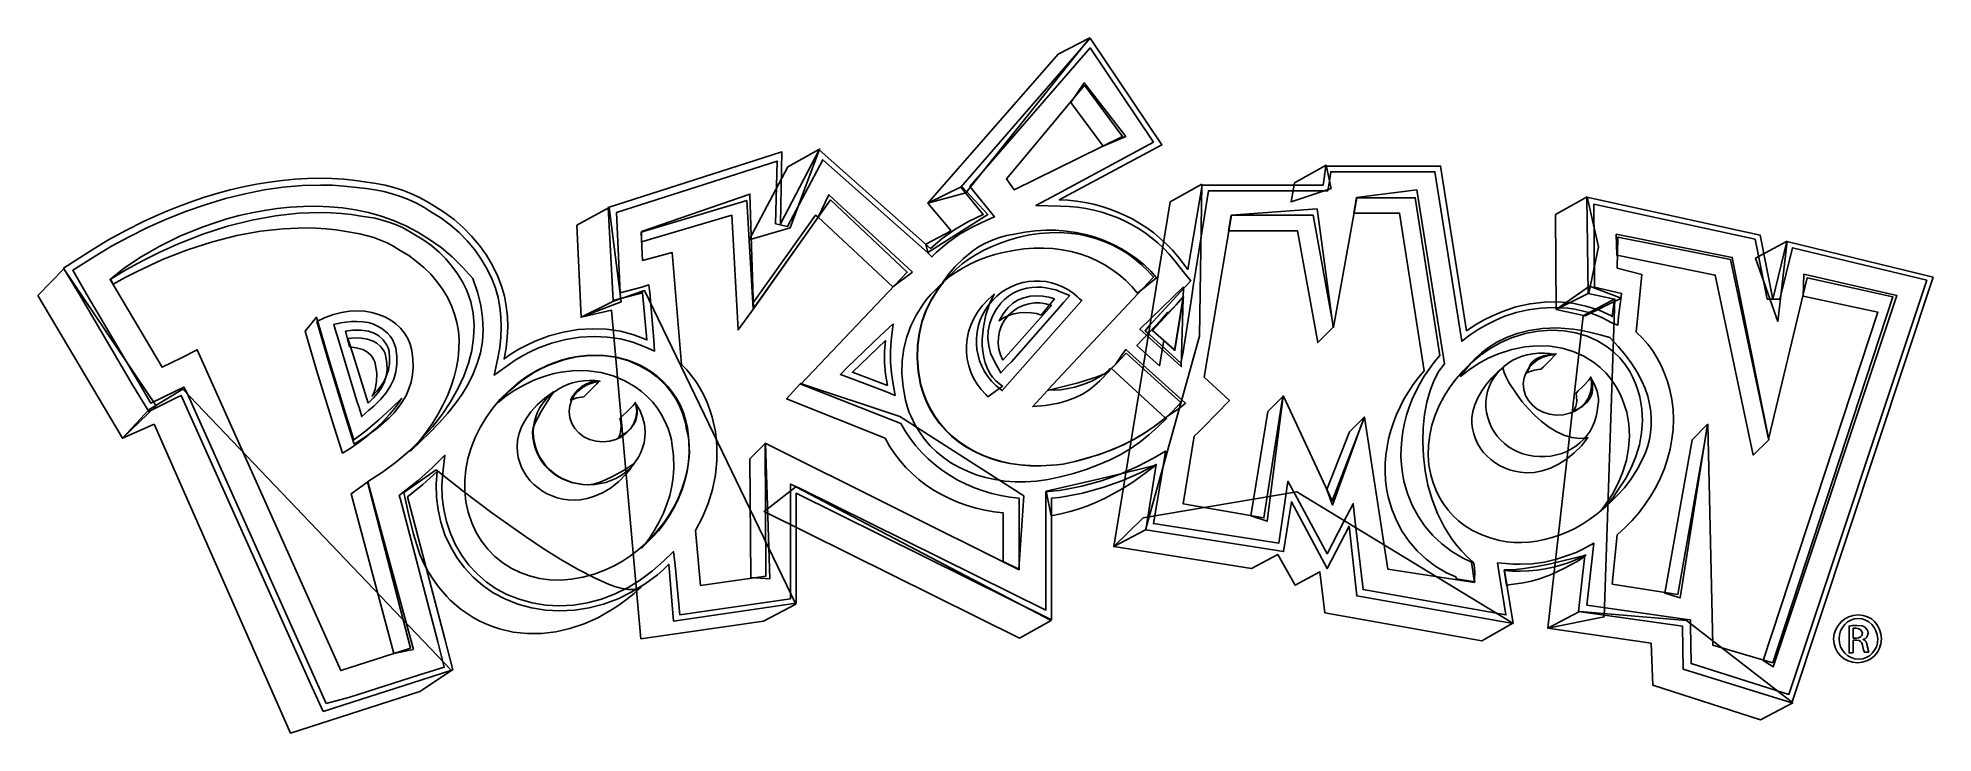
# Model space of a CAD drawing. Extents: x 0 to 661, y 0 to 243.
import ezdxf

# ---------------------------------------------------------------- set-up
doc = ezdxf.new("R2010")
doc.units = 0

msp = doc.modelspace()

# ---------------------------------------------------------------- linework, layer by layer
at = {"layer": 'Layer 1', "color": 7}
for points in [[(610.3618, 171.61858), (605.4504, 151.48184), (601.03014, 173.82871), (540.61992, 187.08949), (541.11106, 153.4464), (550.19715, 151.48184), (549.46044, 145.34259), (549.337655, 145.373286), (549.21487, 145.58816), (544.85936, 147.555118), (540.293772, 149.029977), (535.561274, 150.004103), (530.705031, 150.468864), (525.768211, 150.415625), (520.79398, 149.835754), (515.825504, 148.720616), (510.90595, 147.06158), (507.640636, 145.680249), (504.490434, 144.11474), (501.478364, 142.365054), (498.62745, 140.43119), (489.54136, 197.89457), (449.51345, 197.89457), (448.53117, 191.26418), (406.29313, 191.26418), (401.38173, 161.79578), (397.94375, 166.21604), (395.958746, 168.497934), (393.874099, 170.646372), (391.693766, 172.660274), (389.421704, 174.538561), (387.061869, 176.280153), (384.61822, 177.883972), (382.094713, 179.348939), (379.495304, 180.673974), (376.823951, 181.857998), (374.08461, 182.899932), (371.281239, 183.798696), (368.417795, 184.553212), (365.498233, 185.162401), (362.526513, 185.625183), (359.506589, 185.940479), (356.44242, 186.10721), (392.29564, 205.26167), (367.2475, 242.58831), (322.06262, 190.52747), (329.92086, 180.95024), (324.76389, 178.555932), (319.975275, 175.79327), (315.555015, 172.662252), (311.50311, 169.16288), (272.70305, 203.54268), (259.1967, 177.75783), (259.68784, 202.80597), (199.03205, 183.40594), (200.75104, 150.9907), (211.06498, 153.69197), (212.5384, 137.23878), (208.010223, 139.000457), (203.294992, 140.235501), (198.435871, 140.946791), (193.476029, 141.137204), (188.458631, 140.809617), (183.426844, 139.966909), (178.423835, 138.611958), (173.49277, 136.74764), (170.595811, 135.408516), (167.813964, 133.954281), (165.170249, 132.361913), (162.68769, 130.60839), (163.388428, 134.371079), (163.827288, 138.102112), (163.995638, 141.792856), (163.884844, 145.434679), (163.486272, 149.018946), (162.79129, 152.537024), (161.791264, 155.98028), (160.47756, 159.34008), (158.651613, 163.134904), (156.506233, 166.768572), (154.06732, 170.218064), (151.360774, 173.460355), (148.412495, 176.472425), (145.248383, 179.23125), (141.894338, 181.713809), (138.37626, 183.89708), (135.741658, 185.555157), (133.000579, 187.031935), (130.161656, 188.33029), (127.233521, 189.453101), (124.224809, 190.403246), (121.144153, 191.183602), (118.000185, 191.797048), (114.80154, 192.24646), (110.837167, 192.850912), (106.776389, 193.283418), (102.6264, 193.544696), (98.394394, 193.635465), (94.087567, 193.556446), (89.713111, 193.308358), (85.278222, 192.891921), (80.790095, 192.307852), (76.255923, 191.556874), (71.682901, 190.639703), (67.078224, 189.557061), (62.449086, 188.309666), (57.802681, 186.898238), (53.146203, 185.323496), (48.486848, 183.586161), (43.83181, 181.68695), (37.117005, 178.648021), (30.632422, 175.424915), (24.424106, 172.017631), (18.5381, 168.42617), (8.96087, 162.28692), (14.85455, 152.46412), (33.02673, 121.5223), (38.67484, 112.19064), (48.49764, 117.10204), (49.97106, 117.83875), (95.15594, 17.15505), (99.5762, 7.57782), (109.64457, 10.77023), (133.956, 18.62847), (144.76108, 22.06645), (142.05981, 32.87153), (129.0446, 82.47667), (134.385748, 86.712752), (139.35854, 91.31719), (139.032392, 86.862397), (139.143666, 82.384581), (139.66934, 77.95281), (140.58639, 73.63615), (142.080434, 69.242749), (143.974489, 65.102592), (146.254165, 61.238702), (148.905074, 57.6741), (151.912827, 54.431809), (155.263035, 51.53485), (158.941309, 49.006246), (162.93326, 46.86902), (167.472468, 45.015734), (172.218876, 43.691958), (177.126439, 42.897693), (182.149113, 42.632937), (187.240853, 42.897693), (192.355616, 43.691958), (197.447356, 45.015734), (202.47003, 46.86902), (207.339223, 49.267165), (211.955171, 52.056686), (216.248809, 55.260607), (218.253178, 57.025162), (220.15107, 58.90195), (221.87006, 39.01078), (264.59924, 45.3956), (264.59924, 83.70452), (353.74115, 39.50192), (353.74115, 81.98553), (356.465442, 82.254122), (359.14369, 82.660848), (364.54623, 83.70452), (371.648575, 85.692102), (378.267454, 88.001995), (384.471933, 90.680243), (390.33108, 93.77289), (386.64753, 70.93488), (434.77925, 63.32221), (437.48052, 80.75768), (450.00459, 57.42853), (457.61726, 72.16273), (460.31853, 47.8513), (514.83507, 38.27407), (511.88823, 56.69182), (514.672476, 56.496131), (517.494133, 56.461598), (520.344567, 56.58822), (523.215146, 56.875997), (526.097236, 57.32493), (528.982204, 57.935018), (531.861417, 58.706261), (534.72624, 59.63866), (537.396814, 60.774421), (539.88321, 62.09436), (537.67308, 42.44876), (574.01744, 37.29179), (574.26301, 22.31202), (612.08079, 10.52466), (661.44036, 159.09451), (610.3618, 171.61858)], [(100.55848, 10.27909), (97.1205, 18.13733), (51.93562, 118.82103), (50.95334, 120.78559), (48.98878, 119.80331), (47.51536, 119.0666), (39.41155, 115.13748), (34.99129, 122.75015), (16.81911, 153.4464), (12.15328, 161.55021), (20.01152, 166.46161), (25.721023, 169.911101), (31.79888, 173.245481), (38.245093, 176.441728), (45.05966, 179.47682), (51.882381, 182.168977), (58.70798, 184.53019), (65.516312, 186.551826), (72.287234, 188.225251), (79.0006, 189.541833), (85.636265, 190.492937), (92.174087, 191.06993), (98.59392, 191.26418), (102.780121, 191.175928), (106.851211, 190.926521), (114.55597, 190.03633), (117.662047, 189.587397), (120.710568, 188.977309), (123.690023, 188.206066), (126.5889, 187.273667), (129.395688, 186.180114), (132.098877, 184.925404), (134.686954, 183.50954), (137.14841, 181.93252), (140.644905, 179.771312), (143.939955, 177.351105), (147.016295, 174.689164), (149.856658, 171.802758), (152.443776, 168.709151), (154.760383, 165.425612), (156.789214, 161.969406), (158.513, 158.3578), (159.675141, 155.252203), (160.58116, 152.022861), (161.228179, 148.684165), (161.613321, 145.250501), (161.733708, 141.73626), (161.586462, 138.15583), (161.168705, 134.523601), (160.47756, 130.85396), (159.24971, 124.96028), (164.16111, 128.39826), (166.601462, 130.147946), (169.133903, 131.713455), (171.758432, 133.094786), (174.47505, 134.29194), (179.305872, 136.083834), (184.205761, 137.392261), (189.151695, 138.194201), (194.12065, 138.46663), (198.817176, 138.236408), (203.329525, 137.545743), (207.657696, 136.394633), (211.80169, 134.78308), (215.23967, 133.30966), (214.9941, 137.23878), (213.52068, 153.69197), (213.27511, 156.39324), (210.81941, 155.65653), (203.20674, 153.69197), (201.97889, 181.68695), (257.96885, 199.61356), (257.47771, 177.75783), (261.6524, 176.77555), (273.9309, 200.1047), (310.52083, 167.68946), (311.99425, 166.21604), (313.46767, 167.68946), (317.369931, 171.043025), (321.663569, 174.07428), (326.279517, 176.73718), (331.14871, 178.98568), (333.84998, 180.21353), (331.88542, 182.66923), (325.25503, 190.77304), (367.2475, 239.15033), (389.3488, 206.24395), (355.70571, 188.07177), (348.33861, 184.14265), (356.93356, 183.89708), (359.905581, 183.773755), (362.832996, 183.497549), (365.711488, 183.070979), (368.536743, 182.496564), (371.304441, 181.77682), (374.010268, 180.914268), (376.649905, 179.911424), (379.219038, 178.770806), (381.713348, 177.494933), (384.128519, 176.086323), (386.460235, 174.547494), (388.704179, 172.880963), (390.856034, 171.08925), (392.911484, 169.174871), (394.866211, 167.140345), (396.7159, 164.98819), (400.15388, 160.56793), (402.36401, 157.86666), (398.68046, 153.93754), (396.22476, 151.23627), (387.87538, 142.15018), (386.40196, 140.43119), (388.12095, 138.95777), (395.97919, 131.83624), (398.92603, 129.13497), (399.66274, 133.06409), (402.60958, 151.72741), (403.34629, 156.63881), (404.083, 161.55021), (408.50326, 189.29962), (450.25016, 189.29962), (450.49573, 191.26418), (451.23244, 195.93001), (487.5768, 195.93001), (496.41732, 140.43119), (496.90846, 136.74764), (499.8553, 138.95777), (502.664007, 140.853263), (505.564802, 142.518535), (508.557687, 143.999629), (511.64266, 145.34259), (515.88258, 146.773803), (520.145521, 147.767594), (524.454507, 148.346985), (528.83256, 148.535), (533.931975, 148.254897), (536.425565, 147.900451), (538.870234, 147.399239), (541.257347, 146.748382), (543.578271, 145.945004), (545.824373, 144.986226), (547.98702, 143.86917), (548.263286, 143.715689), (548.72373, 143.37803), (551.425, 142.39575), (551.67057, 145.34259), (552.40728, 151.48184), (552.65285, 153.4464), (550.68829, 153.93754), (543.32119, 155.65653), (543.07562, 184.63379), (599.31115, 172.35529), (603.48584, 151.48184), (607.9061, 151.48184), (612.32636, 169.40845), (659.23023, 158.11223), (611.09851, 13.4715), (576.96428, 24.27658), (576.71871, 37.53736), (576.71871, 39.50192), (574.75415, 39.74749), (540.61992, 44.65889), (542.58448, 62.09436), (543.07562, 66.26905), (539.39207, 64.30449), (536.813585, 63.015247), (534.2351, 62.09436), (529.999018, 60.663147), (525.762935, 59.669356), (521.526853, 59.089965), (517.29077, 58.90195), (514.83507, 58.932646), (512.37937, 59.14752), (509.43253, 59.39309), (509.92367, 56.44625), (512.37937, 41.22091), (462.52866, 50.06143), (459.82739, 72.65387), (459.09068, 80.02097), (455.6527, 73.63615), (450.00459, 62.5855), (439.44508, 81.98553), (436.25267, 87.87921), (435.27039, 81.24882), (433.06026, 66.26905), (389.3488, 73.14501), (392.78678, 93.77289), (393.52349, 98.43872), (389.3488, 95.98302), (383.777431, 92.99781), (377.745617, 90.33491), (371.253361, 88.040365), (364.30066, 86.16022), (359.112994, 85.116547), (356.461605, 84.709822), (353.74115, 84.44123), (351.77659, 84.19566), (351.77659, 42.9399), (265.82709, 85.42351), (262.63468, 86.89693), (262.63468, 46.86902), (224.08019, 41.22091), (222.3612, 58.65638), (221.87006, 63.32221), (218.43208, 60.1298), (214.472264, 56.634265), (210.32827, 53.530106), (206.000099, 50.840347), (201.48775, 48.58801), (196.660765, 46.796116), (191.787735, 45.487689), (186.914705, 44.685749), (182.08772, 44.41332), (177.207016, 44.681912), (172.51049, 45.456992), (167.998141, 46.692517), (163.66997, 48.34244), (159.932222, 50.376546), (156.467862, 52.781885), (153.297036, 55.538312), (150.439886, 58.625684), (147.916559, 62.023855), (145.747197, 65.71268), (143.951946, 69.672017), (142.55095, 73.88172), (141.6339, 77.979669), (141.108226, 82.169707), (140.996952, 86.451834), (141.3231, 90.82605), (142.05981, 96.9653), (137.63955, 92.54504), (132.666757, 88.155476), (127.32561, 83.95009), (126.09776, 82.96781), (126.5889, 81.49439), (139.60411, 31.88925), (141.81424, 23.04873), (133.21929, 20.34746), (108.90786, 12.48922), (100.55848, 10.27909)], [(356.0765, 236.97489), (310.64605, 184.91405), (323.90683, 188.5976), (367.12715, 242.623), (356.0765, 236.97489)], [(365.28294, 226.13512), (378.54372, 208.20851), (340.72594, 189.54519), (338.02467, 193.47431), (342.283775, 198.473962), (351.653805, 209.712626), (365.28294, 226.13512)], [(371.79298, 204.80522), (379.65122, 208.2432), (365.16259, 226.90652), (360.49676, 220.03056), (371.79298, 204.80522)], [(261.77762, 197.68369), (248.27127, 172.14441), (262.51433, 176.3191), (272.82827, 203.82294), (261.77762, 197.68369)], [(438.58802, 192.03558), (437.36017, 185.40519), (451.35766, 190.07102), (449.63867, 198.17483), (438.58802, 192.03558)], [(342.44493, 56.93739), (253.79416, 101.13999), (254.03973, 54.72726), (231.20172, 51.53485), (229.48273, 70.68931), (231.931715, 75.309096), (233.926012, 80.113059), (235.448354, 85.055155), (236.481475, 90.08934), (237.008108, 95.169569), (237.010985, 100.249799), (236.472842, 105.283984), (235.37641, 110.22608), (234.559602, 112.860682), (233.584516, 115.417583), (232.454031, 117.888152), (231.171024, 120.263754), (229.738372, 122.535756), (228.158954, 124.695525), (226.435648, 126.734427), (224.57133, 128.64383), (221.37892, 167.68946), (211.06498, 164.98819), (210.57384, 174.81099), (247.40934, 185.86164), (249.61947, 148.04386), (276.63217, 186.10721), (303.3993, 160.8135), (266.31823, 121.76787), (301.18917, 108.01595), (302.753719, 105.311323), (304.496691, 102.724684), (306.412329, 100.258912), (308.494877, 97.916884), (310.738582, 95.701478), (313.137685, 93.615572), (315.686433, 91.662043), (318.37907, 89.84377), (321.105281, 88.26723), (323.935091, 86.854723), (326.856991, 85.609126), (329.859468, 84.533319), (332.931011, 83.630178), (336.06011, 82.90258), (339.235253, 82.353405), (342.44493, 81.98553), (342.44493, 56.93739)], [(210.69906, 175.09125), (210.69906, 171.4077), (242.13202, 180.73936), (244.34215, 140.71145), (249.74469, 148.07855), (248.51684, 188.10646), (210.69906, 175.09125)], [(305.24351, 160.84819), (276.02068, 187.86089), (272.33713, 180.00265), (298.36755, 155.69122), (305.24351, 160.84819)], [(318.74986, 175.33682), (309.90934, 170.67099), (310.64605, 167.72415), (331.5195, 180.98493), (322.43341, 190.80773), (310.64605, 184.91405), (318.74986, 175.33682)], [(406.17278, 191.54444), (395.12213, 185.40519), (375.47653, 65.07589), (386.52718, 70.96957), (405.43607, 138.50132), (406.17278, 191.54444)], [(471.12361, 57.18296), (463.0198, 110.22608), (451.72358, 81.00325), (434.77925, 117.59318), (434.53368, 117.59318), (427.90329, 75.10957), (399.66274, 80.02097), (403.59186, 103.59569), (405.188065, 105.099806), (406.78427, 106.7881), (415.87036, 116.11976), (407.02984, 124.22357), (416.60707, 180.70467), (445.09319, 180.70467), (452.21472, 141.65904), (460.31853, 186.84392), (480.70084, 186.84392), (489.29579, 131.83624), (487.336746, 129.486418), (485.514396, 127.046666), (483.833057, 124.524897), (482.297045, 121.929025), (480.910678, 119.266965), (479.678271, 116.54663), (478.604142, 113.775933), (477.692608, 110.96279), (476.947984, 108.115113), (476.374587, 105.240817), (475.976735, 102.347815), (475.758744, 99.444022), (475.72493, 96.537351), (475.87961, 93.635716), (476.227101, 90.747031), (476.77172, 87.87921), (478.00005, 83.576459), (479.645656, 79.518319), (481.688396, 75.719178), (484.108124, 72.193426), (486.884695, 68.955452), (489.997967, 66.019643), (493.427793, 63.40039), (497.15403, 61.11208), (500.34644, 59.63866), (501.32872, 52.51713), (471.12361, 57.18296)], [(500.71723, 59.91892), (498.735471, 61.680852), (496.886494, 63.553668), (495.167826, 65.528825), (493.576994, 67.597779), (490.768947, 71.982906), (488.442567, 76.640702), (486.57807, 81.50282), (485.15567, 86.500913), (484.155584, 91.566634), (483.558026, 96.631635), (483.343212, 101.62757), (483.491358, 106.486091), (483.982678, 111.138851), (484.797387, 115.517503), (485.915702, 119.5537), (487.317837, 123.179095), (488.984008, 126.325341), (490.89443, 128.92409), (481.3172, 189.57988), (460.19818, 186.87861), (459.2159, 181.47607), (475.17795, 181.47607), (483.7729, 126.46839), (481.813856, 124.118568), (479.991506, 121.678816), (478.310167, 119.157047), (476.774155, 116.561175), (475.387788, 113.899115), (474.155381, 111.17878), (473.081252, 108.408083), (472.169717, 105.59494), (471.425094, 102.747263), (470.851697, 99.872967), (470.453845, 96.979965), (470.235854, 94.076172), (470.20204, 91.169501), (470.35672, 88.267866), (470.704211, 85.379181), (471.24883, 82.51136), (472.47716, 78.209089), (474.122766, 74.154306), (476.165506, 70.364278), (478.585234, 66.856273), (481.361805, 63.647555), (484.475077, 60.755393), (487.904903, 58.197052), (491.63114, 55.9898), (494.82355, 54.51638), (495.06912, 53.77967), (501.45394, 52.79739), (501.407896, 53.737463), (501.45394, 56.081889), (501.315807, 58.564448), (501.091341, 59.461834), (500.71723, 59.91892)], [(540.74514, 187.12418), (529.69449, 180.98493), (529.94006, 147.83298), (541.23628, 153.48109), (544.67426, 169.68871), (540.74514, 187.12418)], [(115.04711, 87.63364), (130.02688, 29.67912), (105.71545, 21.82088), (55.61917, 133.8008), (50.124541, 131.007441), (43.34067, 127.66155), (25.16849, 158.3578), (30.682304, 161.726713), (36.495406, 164.865405), (42.53873, 167.819919), (48.74321, 170.6363), (57.530491, 174.080036), (66.182517, 176.867639), (74.656121, 179.010621), (82.908136, 180.520492), (90.895396, 181.408765), (98.574735, 181.68695), (102.285444, 181.600857), (105.902985, 181.366558), (109.421962, 180.985493), (112.83698, 180.4591), (117.656291, 179.664835), (122.475603, 178.341059), (124.85648, 177.459021), (127.202825, 176.418706), (129.503125, 175.21148), (131.74587, 173.82871), (134.691751, 171.997966), (137.447698, 170.00319), (140.007958, 167.841502), (142.366773, 165.510026), (144.518388, 163.005884), (146.457048, 160.326197), (148.176997, 157.468088), (149.67248, 154.42868), (151.058847, 150.554358), (151.911388, 146.502333), (152.243051, 142.302102), (152.066788, 137.983164), (151.395547, 133.575015), (150.242279, 129.107152), (148.619934, 124.609072), (146.541463, 120.110272), (144.019814, 115.640251), (141.067937, 111.228504), (137.698784, 106.90453), (133.925304, 102.697825), (129.760446, 98.637886), (125.217161, 94.754211), (120.308399, 91.076296), (115.04711, 87.63364)], [(151.76226, 158.63806), (148.225506, 162.62885), (144.530655, 166.229926), (140.690836, 169.454464), (136.719179, 172.315638), (132.628814, 174.826622), (128.43287, 177.000593), (124.144478, 178.850724), (119.776768, 180.39019), (115.342868, 181.632167), (110.85591, 182.589828), (106.329022, 183.27635), (101.775335, 183.704906), (97.207979, 183.888671), (92.640083, 183.84082), (88.084778, 183.574529), (83.555193, 183.102971), (79.064457, 182.439322), (74.625701, 181.596757), (70.252055, 180.588449), (65.956649, 179.427575), (61.752611, 178.127308), (57.653073, 176.700825), (49.820014, 173.521904), (42.562509, 169.996212), (35.985598, 166.229147), (30.194318, 162.326107), (25.29371, 158.39249), (26.27599, 156.6735), (30.41231, 158.983393), (34.686763, 161.155152), (43.46589, 165.26845), (52.253171, 168.712186), (60.905197, 171.499789), (69.378801, 173.642771), (77.630816, 175.152642), (85.618076, 176.040915), (93.297415, 176.3191), (97.008124, 176.233007), (100.625665, 175.998708), (104.144642, 175.617643), (107.55966, 175.09125), (112.378971, 174.296985), (117.198283, 172.973209), (119.57916, 172.091171), (121.925505, 171.050856), (124.225805, 169.84363), (126.46855, 168.46086), (129.414431, 166.630116), (132.170378, 164.63534), (134.730638, 162.473652), (137.089452, 160.142176), (139.241068, 157.638034), (141.179728, 154.958347), (142.899677, 152.100238), (144.39516, 149.06083), (145.451962, 146.24265), (146.2307, 143.321591), (146.735329, 140.309881), (146.969808, 137.219752), (146.938093, 134.063434), (146.64414, 130.853157), (146.091907, 127.601154), (145.285351, 124.319652), (144.228429, 121.020885), (142.925097, 117.717081), (141.379313, 114.420472), (139.595034, 111.143287), (137.576216, 107.897758), (135.326816, 104.696115), (132.850792, 101.550589), (130.1521, 98.47341), (136.932614, 104.996843), (140.05182, 108.269531), (142.956273, 111.569198), (145.620432, 114.910592), (148.018756, 118.308463), (150.125706, 121.777559), (151.915741, 125.332629), (153.363321, 128.98842), (154.442906, 132.759682), (155.128955, 136.661164), (155.395929, 140.707613), (155.218286, 144.913779), (154.570487, 149.294409), (153.426992, 153.864254), (151.76226, 158.63806)], [(188.10662, 177.30138), (189.58004, 145.13171), (203.57753, 150.53425), (199.40284, 183.44063), (188.10662, 177.30138)], [(249.74469, 148.07855), (272.33713, 180.00265), (271.35485, 180.73936), (249.49912, 150.04311), (249.74469, 148.07855)], [(416.48672, 180.73936), (415.50444, 175.33682), (439.5703, 175.33682), (446.69183, 136.29119), (452.09437, 141.69373), (446.44626, 182.94949), (416.48672, 180.73936)], [(392.78678, 109.48937), (389.513313, 106.942541), (386.121857, 104.631688), (382.586512, 102.539547), (378.881379, 100.64885), (374.980557, 98.94233), (370.858146, 97.402722), (366.488247, 96.012757), (361.84496, 94.75517), (357.700966, 93.864979), (355.663503, 93.615572), (353.74115, 93.52732), (349.961494, 93.289964), (346.272848, 93.309089), (342.685644, 93.576422), (339.210313, 94.08369), (335.857287, 94.822618), (332.636998, 95.784933), (329.559879, 96.962362), (326.636361, 98.346631), (323.876876, 99.929467), (321.291856, 101.702595), (318.891733, 103.657742), (316.686939, 105.786635), (314.687906, 108.081), (312.905065, 110.532563), (311.348849, 113.133051), (310.02969, 115.87419), (308.955321, 118.606156), (308.06513, 121.5223), (307.210431, 126.24041), (306.844954, 130.811753), (306.951432, 135.227696), (307.512597, 139.479606), (308.511185, 143.55885), (309.929927, 147.456794), (311.751558, 151.164805), (313.95881, 154.67425), (315.336304, 156.615788), (316.874954, 158.419193), (320.34363, 161.79578), (322.632899, 163.741634), (325.07469, 165.529211), (327.660369, 167.161389), (330.381304, 168.641044), (333.228861, 169.971055), (336.194406, 171.154299), (339.269307, 172.193655), (342.44493, 173.092), (346.052699, 173.843998), (349.597156, 174.353904), (353.072547, 174.627112), (356.473116, 174.66902), (359.793108, 174.485022), (363.026766, 174.080515), (366.168335, 173.460895), (369.21206, 172.631556), (372.152185, 171.597896), (374.982955, 170.36531), (377.698614, 168.939193), (380.293406, 167.324942), (382.761577, 165.527952), (385.097369, 163.55362), (387.295029, 161.407341), (389.3488, 159.09451), (352.5133, 119.80331), (354.592971, 119.645992), (356.994952, 119.834006), (359.489023, 120.252243), (361.84496, 120.78559), (364.982213, 121.725183), (367.788521, 122.869098), (370.301297, 124.191435), (372.557951, 125.666294), (374.595894, 127.267775), (376.452538, 128.969978), (379.77157, 132.57295), (394.50577, 119.31217), (398.92603, 115.38305), (395.948494, 112.252033), (392.78678, 109.48937)], [(340.85116, 174.10897), (337.993351, 173.613873), (335.312885, 172.887835), (332.808683, 171.964669), (330.479665, 170.87819), (328.324752, 169.662211), (326.342865, 168.350545), (322.893854, 165.575412), (320.123997, 162.823302), (318.024661, 160.364724), (315.80302, 157.41021), (318.070226, 159.192991), (320.449665, 160.852027), (322.938459, 162.378686), (325.533731, 163.764334), (328.232603, 165.000337), (331.032197, 166.078064), (333.929635, 166.988879), (336.92204, 167.72415), (340.529809, 168.476088), (344.074266, 168.985574), (347.549657, 169.257644), (350.950226, 169.297333), (354.270218, 169.109678), (357.503876, 168.699715), (360.645445, 168.07248), (363.68917, 167.23301), (366.629295, 166.18634), (369.460065, 164.937506), (372.175724, 163.491545), (374.770516, 161.853492), (377.238687, 160.028384), (379.574479, 158.021257), (381.772139, 155.837147), (383.82591, 153.48109), (390.4563, 158.88363), (388.372192, 161.21025), (386.088799, 163.395499), (383.619789, 165.430385), (380.978833, 167.305914), (378.179599, 169.013093), (375.235756, 170.542929), (372.160975, 171.88643), (368.968925, 173.034601), (365.673275, 173.978451), (362.287694, 174.708986), (358.825853, 175.217213), (355.30142, 175.494138), (351.728064, 175.53077), (348.119456, 175.318114), (344.489265, 174.847179), (340.85116, 174.10897)], [(605.4504, 24.52215), (584.57695, 30.6614), (582.85796, 107.77038), (572.29845, 48.34244), (549.46044, 52.02599), (551.17943, 69.21589), (553.903422, 71.648268), (556.45295, 74.240003), (558.820458, 76.977785), (560.998393, 79.848304), (562.9792, 82.83825), (564.755326, 85.934315), (566.319216, 89.123188), (567.663316, 92.391559), (568.780072, 95.726119), (569.66193, 99.113558), (570.301335, 102.540566), (570.690734, 105.993835), (570.822572, 109.460053), (570.689295, 112.925911), (570.283349, 116.3781), (569.59718, 119.80331), (568.768381, 122.713219), (567.755405, 125.539672), (566.558251, 128.268281), (565.17692, 130.884656), (563.611411, 133.37441), (561.861725, 135.723153), (559.927861, 137.916496), (557.80982, 139.94005), (559.77438, 160.07679), (551.17943, 162.28692), (551.425, 173.092), (590.7162, 165.23376), (603.97698, 102.61341), (617.48333, 158.84894), (647.44287, 152.21855), (605.4504, 24.52215)], [(550.81351, 174.10897), (551.05908, 166.74187), (585.43888, 159.86591), (598.69966, 96.99999), (604.1022, 102.40253), (591.33256, 166.00516), (550.81351, 174.10897)], [(599.43637, 165.75959), (610.48702, 171.65327), (607.29461, 143.65829), (599.43637, 165.75959)], [(0, 152.74438), (29.4684, 102.89367), (41.25576, 114.18989), (9.08609, 162.07604), (0, 152.74438)], [(602.13764, 25.29355), (605.57562, 23.08342), (648.79594, 152.74438), (616.3807, 160.11148), (616.13513, 152.49881), (642.16555, 146.8507), (602.13764, 25.29355)], [(200.13955, 147.58741), (210.45349, 32.90622), (253.18267, 39.04547), (264.47889, 44.93915), (211.68134, 154.46337), (200.87626, 150.77982), (189.58004, 145.13171), (200.13955, 147.58741)], [(392.912, 109.52406), (389.638533, 106.977231), (386.247077, 104.666378), (382.711732, 102.574237), (379.006599, 100.68354), (375.105777, 98.97702), (370.983366, 97.437412), (366.613467, 96.047447), (361.97018, 94.78986), (357.826186, 93.899669), (355.788723, 93.650262), (353.86637, 93.56201), (350.086714, 93.324654), (346.398068, 93.343779), (342.810864, 93.611112), (339.335533, 94.11838), (335.982507, 94.857308), (332.762218, 95.819623), (329.685099, 96.997052), (326.761581, 98.381321), (324.002096, 99.964157), (321.417076, 101.737285), (319.016953, 103.692432), (316.812159, 105.821325), (314.813126, 108.11569), (313.030285, 110.567253), (311.474069, 113.167741), (310.15491, 115.90888), (309.080541, 118.640846), (308.19035, 121.55699), (307.335651, 126.2751), (306.970174, 130.846443), (307.076652, 135.262386), (307.637817, 139.514296), (308.636405, 143.59354), (310.055147, 147.491484), (311.876778, 151.199495), (314.08403, 154.70894), (315.06631, 156.028879), (316.04859, 157.16464), (315.06631, 156.42793), (311.597634, 153.051342), (310.058984, 151.247938), (308.68149, 149.3064), (306.474238, 145.867461), (304.652607, 142.192544), (303.233865, 138.298917), (302.235278, 134.203845), (301.674112, 129.924596), (301.567634, 125.478436), (301.933111, 120.882632), (302.78781, 116.15445), (303.585913, 113.238306), (304.100075, 111.83779), (304.75237, 110.50634), (306.074227, 107.721974), (307.637818, 105.083656), (309.43163, 102.599298), (311.444153, 100.276815), (313.663875, 98.12412), (316.079286, 96.149128), (318.678875, 94.359753), (321.45113, 92.763907), (324.38454, 91.369506), (327.467595, 90.184463), (330.688783, 89.216692), (334.036593, 88.474107), (337.499513, 87.964621), (341.066034, 87.696148), (344.724643, 87.676604), (348.46383, 87.9139), (352.546431, 88.466432), (356.81321, 89.38732), (361.46657, 90.644907), (365.86093, 92.034872), (370.013557, 93.57448), (373.941717, 95.281), (377.662679, 97.171697), (381.193707, 99.263838), (384.552068, 101.574691), (387.75503, 104.12152), (390.824655, 106.853486), (393.89428, 109.76963), (393.64871, 110.0152), (393.096178, 109.76963), (392.912, 109.52406)], [(330.78279, 118.11901), (331.151145, 117.658566), (331.5195, 117.3823), (336.67647, 121.06585), (334.46634, 122.78484), (333.192745, 124.16821), (332.128149, 125.724965), (331.262839, 127.432804), (330.587101, 129.269423), (330.091225, 131.212519), (329.765497, 133.239791), (329.600205, 135.328935), (329.585636, 137.457647), (329.969819, 141.744571), (330.840345, 145.922138), (332.119516, 149.811929), (333.72963, 153.23552), (331.492341, 151.241283), (329.564053, 149.13805), (327.937212, 146.943448), (326.604263, 144.675103), (325.557653, 142.350642), (324.789827, 139.98769), (324.293231, 137.603874), (324.060311, 135.216821), (324.083513, 132.844157), (324.355283, 130.503508), (324.868066, 128.212501), (325.614309, 125.988761), (326.586457, 123.849916), (327.776956, 121.813591), (329.178251, 119.897414), (330.78279, 118.11901)], [(362.82724, 152.21855), (361.163467, 153.594186), (359.405088, 154.774492), (357.56685, 155.75983), (355.663503, 156.550558), (353.709794, 157.147037), (351.720473, 157.549625), (349.710289, 157.758684), (347.693989, 157.774571), (345.686322, 157.597648), (343.702037, 157.228274), (341.755883, 156.666808), (339.862608, 155.913611), (338.03696, 154.969042), (336.293689, 153.833461), (334.647543, 152.507227), (333.11327, 150.9907), (331.737634, 149.326927), (330.557328, 147.568548), (329.57199, 145.73031), (328.781262, 143.826963), (328.184783, 141.873254), (327.782195, 139.883933), (327.573136, 137.873749), (327.557249, 135.857449), (327.734172, 133.849782), (328.103546, 131.865497), (328.665012, 129.919343), (329.418209, 128.026068), (330.362778, 126.20042), (331.498359, 124.457149), (332.824593, 122.811003), (334.34112, 121.27673), (335.446185, 120.325146), (336.55125, 119.55774), (364.30066, 150.9907), (363.56395, 151.512536), (362.82724, 152.21855)], [(348.58418, 155.65653), (346.837372, 155.564921), (345.10783, 155.292012), (343.412821, 154.840681), (341.769612, 154.213806), (340.19547, 153.414265), (338.707662, 152.444935), (337.323453, 151.308694), (336.06011, 150.00842), (334.403472, 147.864479), (333.120944, 145.519093), (332.218282, 143.024064), (331.701243, 140.43119), (331.57558, 137.792272), (331.84705, 135.159109), (332.521408, 132.583502), (333.60441, 130.11725), (334.58669, 128.39826), (336.06011, 125.69699), (338.27024, 128.15269), (339.74366, 129.62611), (356.68799, 148.78057), (357.91584, 150.25399), (360.12597, 152.70969), (357.17913, 153.93754), (355.21457, 154.67425), (351.807286, 155.349567), (350.207244, 155.572115), (348.58418, 155.65653)], [(354.84865, 151.51653), (352.83277, 152.135251), (350.693145, 152.506484), (348.49021, 152.612962), (346.284396, 152.437417), (344.136138, 151.962585), (342.105869, 151.171197), (340.254022, 150.045988), (338.64103, 148.56969), (336.860648, 146.328864), (335.44862, 143.90386), (336.968084, 144.904846), (338.717771, 145.695754), (340.628612, 146.273706), (342.631543, 146.635826), (344.657495, 146.779235), (346.637403, 146.701056), (348.5022, 146.39841), (350.18282, 145.86842), (354.84865, 151.51653)], [(399.78796, 152.25324), (396.84112, 133.58992), (392.912, 137.0279), (391.43858, 128.18738), (383.58034, 135.30891), (391.92972, 144.14943), (394.38542, 146.8507), (394.38542, 146.60513), (397.33226, 149.55197), (399.78796, 152.25324)], [(399.78796, 155.69122), (384.56262, 140.95702), (399.05125, 127.94181), (399.78796, 155.69122)], [(397.20704, 149.51728), (399.66274, 152.21855), (396.7159, 133.55523), (388.85766, 140.67676), (397.20704, 149.51728)], [(388.98288, 140.46588), (396.84112, 133.58992), (399.78796, 152.25324), (397.33226, 149.55197), (388.98288, 140.46588)], [(529.94006, 147.83298), (540.00843, 145.62285), (552.5325, 151.7621), (541.48185, 155.93679), (529.94006, 147.83298)], [(130.51802, 133.55523), (129.951458, 135.702529), (129.093522, 137.714572), (127.963636, 139.576971), (126.581226, 141.275337), (124.965716, 142.795281), (123.136531, 144.122414), (121.113097, 145.242348), (118.914838, 146.140693), (116.561179, 146.80306), (114.071545, 147.215061), (111.465361, 147.362307), (108.762053, 147.230409), (105.981045, 146.804979), (103.141761, 146.071626), (100.263628, 145.015963), (97.36607, 143.6236), (101.29519, 130.11725), (107.43444, 109.98051), (110.38128, 100.89442), (114.681153, 103.667634), (118.811238, 106.688337), (122.601745, 110.01984), (124.316598, 111.821925), (125.882886, 113.725452), (127.279386, 115.738335), (128.484873, 117.868487), (129.478125, 120.123822), (130.237917, 122.512254), (130.743026, 125.041697), (130.972229, 127.720065), (130.904301, 130.555271), (130.51802, 133.55523)], [(336.79682, 130.11725), (335.934447, 132.021377), (335.377118, 134.023348), (335.130589, 136.082874), (335.200615, 138.159668), (335.592951, 140.213438), (336.313354, 142.203898), (337.367578, 144.090759), (338.76138, 145.83373), (340.321613, 147.260626), (342.034368, 148.408378), (343.867989, 149.274108), (345.790821, 149.854939), (347.771209, 150.147992), (349.777497, 150.15039), (351.778029, 149.859255), (353.74115, 149.27171), (336.79682, 130.11725)], [(388.98288, 140.46588), (397.33226, 149.55197), (394.38542, 146.60513), (394.38542, 146.8507), (391.92972, 144.14943), (383.58034, 135.30891), (391.43858, 128.18738), (392.912, 137.0279), (396.84112, 133.58992), (388.98288, 140.46588)], [(539.27172, 145.62285), (526.99322, 36.58977), (546.63882, 40.51889), (550.32237, 151.51653), (539.27172, 145.62285)], [(126.95969, 116.89116), (123.452643, 113.384113), (118.978665, 109.27849), (114.320509, 105.357044), (110.26093, 102.40253), (107.31409, 111.48862), (101.17484, 131.62536), (97.24572, 145.13171), (93.3166, 140.22031), (97.24572, 126.71396), (103.38497, 106.82279), (106.33181, 97.7367), (108.930439, 99.305087), (111.69598, 101.21305), (114.542098, 103.408791), (117.38246, 105.84051), (120.130734, 108.456406), (122.700585, 111.20468), (125.005682, 114.033531), (126.95969, 116.89116)], [(111.36356, 143.6236), (109.491089, 143.592904), (107.43444, 143.37803), (105.71545, 143.13246), (103.25975, 142.64132), (103.99646, 140.18562), (104.4876, 138.7122), (111.36356, 115.87419), (112.10027, 113.66406), (113.08255, 110.47165), (115.53825, 112.68178), (117.25724, 114.1552), (119.618933, 116.460776), (121.554715, 118.786497), (123.076098, 121.152506), (124.194592, 123.578949), (124.92171, 126.085969), (125.268961, 128.693711), (125.247858, 131.42232), (124.86991, 134.29194), (124.393638, 135.928913), (123.730312, 137.350054), (122.923096, 138.56975), (122.015159, 139.602391), (120.069784, 141.164063), (118.23952, 142.15018), (116.923418, 142.794801), (115.261984, 143.255245), (113.370327, 143.531511), (111.36356, 143.6236)], [(122.53943, 133.34435), (122.247816, 134.423995), (121.772024, 135.443206), (120.452085, 137.242774), (118.947969, 138.627942), (117.62803, 139.4836), (115.429411, 140.22031), (112.747326, 140.588665), (109.927108, 140.588665), (107.31409, 140.22031), (108.78751, 134.81777), (111.120425, 134.418719), (113.45334, 133.83549), (114.696538, 133.129476), (116.031825, 132.055107), (116.647669, 131.351012), (117.182934, 130.520295), (117.603089, 129.551445), (117.8736, 128.43295), (118.234281, 125.501458), (118.180562, 122.662055), (117.6664, 120.006829), (117.222264, 118.777061), (116.64575, 117.62787), (118.278886, 119.310408), (119.673168, 121.050502), (120.81996, 122.859662), (121.710631, 124.7494), (122.336547, 126.731227), (122.689074, 128.816653), (122.75958, 131.017191), (122.53943, 133.34435)], [(298.4879, 142.88689), (294.06764, 138.7122), (282.52585, 127.66155), (280.07015, 125.20585), (283.26256, 123.978), (295.54106, 119.31217), (299.22461, 117.83875), (298.4879, 121.76787), (297.889323, 125.63176), (297.567013, 129.472629), (297.520968, 133.267453), (297.75119, 136.99321), (298.4879, 142.88689)], [(541.6022, 74.61843), (539.161848, 73.014551), (536.629408, 71.548805), (534.004878, 70.267237), (531.28826, 69.21589), (528.537588, 68.295482), (525.812816, 67.56213), (523.116822, 67.01871), (520.452484, 66.668101), (517.822678, 66.513181), (515.230284, 66.556827), (512.678179, 66.801918), (510.16924, 67.25133), (506.903926, 68.126173), (503.753724, 69.277282), (500.741654, 70.704658), (497.89074, 72.4083), (495.843204, 74.054386), (493.942435, 75.861628), (492.197065, 77.830025), (490.615729, 79.959577), (489.207059, 82.250285), (487.979688, 84.702148), (486.942251, 87.315166), (486.10338, 90.08934), (485.467872, 93.52732), (485.209352, 97.011344), (485.313431, 100.518391), (485.765721, 104.025438), (486.551833, 107.509462), (487.657378, 110.947442), (489.067966, 114.316355), (490.76921, 117.59318), (492.745281, 120.674316), (494.974596, 123.640341), (497.434133, 126.468233), (500.10087, 129.13497), (503.362347, 131.794033), (506.854045, 134.199851), (510.529921, 136.283359), (514.34393, 137.97549), (519.02223, 139.429725), (523.63722, 140.308405), (528.148609, 140.634553), (532.51611, 140.43119), (536.699433, 139.721339), (540.65829, 138.528023), (544.352392, 136.874262), (547.74145, 134.78308), (550.039832, 132.991186), (552.131014, 130.946049), (553.991974, 128.670689), (555.59969, 126.18813), (556.654874, 124.116133), (557.594946, 121.952048), (558.396886, 119.695873), (559.03767, 117.34761), (559.778697, 113.175318), (559.993091, 108.971371), (559.706752, 104.773179), (558.945581, 100.618154), (557.735478, 96.543706), (556.102341, 92.587247), (554.072072, 88.786188), (551.67057, 85.17794), (549.752054, 82.181219), (547.373095, 79.437741), (544.625781, 76.924486), (541.6022, 74.61843)], [(542.95527, 129.41523), (545.253652, 127.623336), (547.344834, 125.578199), (549.205794, 123.302839), (550.81351, 120.82028), (551.97613, 118.782816), (552.931551, 116.676286), (554.49706, 111.97976), (555.238087, 107.807468), (555.452481, 103.603521), (555.166142, 99.405329), (554.404971, 95.250304), (553.194868, 91.175856), (551.561731, 87.219397), (549.531462, 83.418338), (547.12996, 79.81009), (546.024895, 78.367366), (544.91983, 77.10882), (547.223488, 79.070982), (549.124797, 80.800104), (551.331509, 82.998663), (553.697938, 85.644716), (556.078397, 88.716319), (558.327197, 92.19153), (560.298651, 96.048406), (561.134847, 98.113111), (561.847073, 100.265004), (562.41712, 102.501341), (562.826775, 104.81938), (563.057829, 107.216378), (563.09207, 109.689592), (562.911287, 112.236279), (562.49727, 114.853696), (561.831808, 117.539101), (560.896689, 120.28975), (559.673702, 123.102901), (558.144638, 125.975811), (556.291284, 128.905737), (554.095431, 131.889935), (551.538866, 134.925664), (548.60338, 138.01018), (545.216653, 139.034997), (541.961899, 139.860349), (538.837274, 140.496846), (535.840934, 140.955101), (532.971037, 141.245727), (530.225739, 141.379333), (525.101564, 141.217938), (520.45366, 140.55581), (516.267279, 139.477844), (512.527672, 138.068935), (509.220091, 136.413975), (506.329788, 134.59786), (503.842012, 132.705484), (501.742017, 130.821742), (500.015053, 129.031527), (497.621225, 126.071257), (496.54254, 124.50383), (499.581469, 126.836745), (502.804575, 128.985482), (506.211859, 130.857954), (509.80332, 132.36207), (514.400563, 133.897362), (518.95464, 134.836955), (523.422383, 135.206749), (527.760626, 135.032644), (531.926203, 134.340539), (535.875947, 133.156335), (539.566692, 131.505932), (542.95527, 129.41523)], [(115.29268, 115.13748), (109.89014, 132.32738), (108.17115, 137.72992), (110.553946, 137.956305), (112.867676, 137.883401), (115.043273, 137.488187), (117.01167, 136.74764), (118.254868, 136.041626), (119.590155, 134.967258), (120.205999, 134.263162), (120.741264, 133.432445), (121.161419, 132.463595), (121.43193, 131.3451), (121.812755, 129.016981), (121.854003, 126.809729), (121.56143, 124.706077), (120.94079, 122.688758), (119.99784, 120.740505), (118.738334, 118.844052), (117.168029, 116.982133), (115.29268, 115.13748)], [(296.52334, 121.27673), (284.24484, 125.94256), (295.78663, 136.99321), (295.418275, 133.121645), (295.418275, 129.227059), (295.78663, 125.286428), (296.52334, 121.27673)], [(393.40314, 110.0152), (396.963905, 112.409507), (398.859398, 113.744794), (400.52467, 115.17217), (379.65122, 133.83549), (378.434881, 132.177892), (377.287609, 130.336118), (376.094292, 128.586431), (374.73982, 127.2051), (393.40314, 110.0152)], [(541.97299, 124.01269), (542.187864, 122.53927), (542.21856, 121.06585), (541.892412, 118.931022), (541.128843, 116.971738), (539.973897, 115.225409), (538.473618, 113.729446), (536.67405, 112.521261), (534.621238, 111.638264), (532.361227, 111.117867), (529.94006, 110.99748), (527.530404, 111.301085), (525.304926, 111.998945), (523.30967, 113.047894), (521.59068, 114.404764), (520.194001, 116.026389), (519.165676, 117.869603), (518.551751, 119.891239), (518.39827, 122.04813), (518.701875, 124.021803), (519.399735, 125.865976), (520.448684, 127.543238), (521.805554, 129.016179), (523.427179, 130.247386), (525.270393, 131.19945), (527.292029, 131.834958), (529.44892, 132.1165), (527.607145, 132.454159), (525.76537, 132.60764), (523.720772, 132.603503), (521.736967, 132.41339), (519.822948, 132.047014), (517.987708, 131.514086), (516.24024, 130.82432), (514.589537, 129.987427), (513.044592, 129.013121), (511.614399, 127.911114), (510.30795, 126.691118), (509.134238, 125.362845), (508.102256, 123.936009), (507.220998, 122.420322), (506.499456, 120.825496), (505.946624, 119.161244), (505.571494, 117.437277), (505.38306, 115.66331), (505.393012, 113.751209), (505.600812, 111.88911), (505.997105, 110.086725), (506.57254, 108.353765), (507.317763, 106.699945), (508.223422, 105.134976), (509.280165, 103.66857), (510.478637, 102.310441), (511.809488, 101.070301), (513.263363, 99.957861), (514.83091, 98.982836), (516.502777, 98.154936), (518.26961, 97.483876), (520.122056, 96.979366), (522.050764, 96.65112), (524.04638, 96.50885), (526.090978, 96.513167), (528.074783, 96.704539), (529.988802, 97.074332), (531.824042, 97.613915), (533.57151, 98.314653), (535.222213, 99.167913), (536.767158, 100.165061), (538.197351, 101.297465), (539.5038, 102.556491), (540.677512, 103.933505), (541.709494, 105.419875), (542.590752, 107.006967), (543.312294, 108.686148), (543.865126, 110.448785), (544.240256, 112.286243), (544.42869, 114.18989), (544.615266, 115.478173), (544.632053, 116.760701), (544.213816, 119.285467), (543.289092, 121.718145), (541.97299, 124.01269)], [(524.53752, 126.95953), (525.381667, 127.700077), (527.23879, 129.568711), (529.94006, 132.36207), (527.615299, 132.140961), (525.615726, 131.698264), (523.944219, 131.088655), (522.603656, 130.366814), (521.596915, 129.587417), (520.926874, 128.805142), (520.596409, 128.074667), (520.6084, 127.45067), (520.025171, 126.591175), (519.62612, 125.73168), (520.773392, 126.234331), (522.173909, 126.621871), (524.53752, 126.95953)], [(227.2726, 97.94758), (227.043817, 94.726872), (226.547401, 91.520553), (225.791986, 88.343011), (224.786204, 85.208636), (223.538689, 82.131817), (222.058075, 79.126942), (220.352994, 76.2084), (218.43208, 73.39058), (216.418118, 70.790032), (214.245879, 68.333373), (211.91824, 66.026358), (209.438079, 63.874742), (206.808273, 61.884283), (204.031702, 60.060733), (201.111241, 58.409851), (198.04977, 56.93739), (194.093731, 55.444965), (190.160354, 54.368018), (186.272302, 53.696118), (182.452238, 53.418832), (178.722823, 53.52573), (175.106721, 54.006378), (171.626594, 54.850345), (168.305104, 56.047199), (165.164913, 57.586508), (162.228685, 59.45784), (159.519082, 61.650763), (157.058765, 64.154846), (154.870398, 66.959656), (152.976644, 70.054761), (151.400163, 73.42973), (150.16362, 77.07413), (149.361021, 80.750426), (148.968864, 84.486795), (148.971682, 88.256978), (149.354006, 92.034715), (150.100369, 95.793746), (151.195302, 99.507813), (152.623337, 103.150654), (154.369006, 106.696011), (156.416842, 110.117624), (158.751376, 113.389233), (161.357139, 116.484578), (164.218665, 119.3774), (167.320486, 122.041438), (170.647132, 124.450434), (174.183136, 126.578128), (177.91303, 128.39826), (180.35524, 129.374365), (182.797091, 130.186796), (185.232467, 130.838792), (187.655252, 131.333589), (192.438591, 131.864538), (197.098186, 131.805544), (201.585115, 131.182506), (205.850455, 130.021324), (209.845284, 128.347899), (213.52068, 126.18813), (215.659825, 124.623581), (217.649326, 122.880609), (219.477671, 120.964971), (221.13335, 118.882423), (222.604851, 116.638718), (223.880664, 114.239615), (224.949278, 111.690867), (225.79918, 108.99823), (226.136839, 107.77038), (226.29032, 106.54253), (226.858201, 104.336237), (227.149815, 102.152966), (227.2726, 97.94758)], [(226.66111, 106.57722), (226.16997, 109.03292), (225.320068, 111.725557), (224.251454, 114.274305), (222.975641, 116.673408), (221.50414, 118.917112), (219.848461, 120.999661), (218.020116, 122.915299), (216.030615, 124.658271), (213.89147, 126.22282), (212.096759, 127.359181), (210.216074, 128.372517), (206.221245, 130.021481), (201.955905, 131.152446), (197.468976, 131.748145), (192.809381, 131.791312), (188.026042, 131.264679), (183.167881, 130.150981), (178.28382, 128.43295), (175.751379, 127.249226), (173.311028, 125.915857), (170.962764, 124.444356), (168.70659, 122.846232), (164.470507, 119.316164), (160.60278, 115.41774), (163.453694, 117.677751), (166.465764, 119.684519), (169.615966, 121.461064), (172.88128, 123.03041), (175.32349, 124.006515), (177.765341, 124.818946), (180.200717, 125.470942), (182.623502, 125.965739), (187.406841, 126.496688), (192.066436, 126.437694), (196.553365, 125.814656), (200.818705, 124.653474), (204.813534, 122.980049), (208.48893, 120.82028), (210.628075, 119.255731), (212.617576, 117.512759), (214.445921, 115.597121), (216.1016, 113.514572), (217.573101, 111.270868), (218.848914, 108.871765), (219.917528, 106.323017), (220.76743, 103.63038), (221.105089, 102.40253), (221.25857, 101.17468), (221.811103, 96.877205), (221.99528, 92.57973), (221.766977, 89.359022), (221.273918, 86.152703), (220.527616, 82.975161), (219.53958, 79.840786), (218.321323, 76.763967), (216.884354, 73.759092), (215.240186, 70.84055), (213.40033, 68.02273), (212.141784, 66.30374), (210.69906, 64.58475), (214.904446, 68.698047), (216.811451, 70.869807), (218.5573, 73.1797), (220.468142, 75.99752), (222.148761, 78.916062), (223.599159, 81.920937), (224.819335, 84.997756), (225.809289, 88.132131), (226.569021, 91.309673), (227.098532, 94.515992), (227.39782, 97.7367), (227.213642, 102.15696), (226.66111, 106.57722)], [(284.12449, 125.97725)], [(356.32207, 115.17217), (359.368193, 116.020154), (362.089128, 117.075337), (364.528041, 118.314699), (366.728099, 119.715215), (368.732468, 121.253865), (370.584315, 122.907625), (374.00311, 126.46839), (372.268772, 125.427595), (369.659591, 124.358023), (363.013852, 122.2937), (352.39295, 119.59243), (347.23598, 113.94432), (351.502759, 114.281979), (356.32207, 115.17217)], [(374.24868, 127.2051), (373.75754, 126.71396), (374.095199, 126.867441), (374.24868, 127.2051)], [(519.38055, 90.86074), (522.182542, 90.985444), (525.036334, 91.536057), (527.901637, 92.501071), (530.738163, 93.868972), (533.505621, 95.628251), (536.163725, 97.767396), (538.672184, 100.274896), (540.99071, 103.13924), (539.584041, 102.921841), (538.174989, 102.861955), (535.363224, 103.177131), (532.582396, 104.009587), (529.859482, 105.28414), (527.221463, 106.92561), (524.695318, 108.858815), (522.308025, 111.008571), (520.086564, 113.299699), (518.057913, 115.657015), (516.249053, 118.005338), (513.398618, 122.374278), (512.411002, 124.244531), (511.751093, 125.805063), (511.445869, 126.980694), (511.52231, 127.69624), (509.435924, 125.969576), (507.447383, 123.966646), (505.608486, 121.756516), (503.971033, 119.408252), (502.586823, 116.990923), (501.507658, 114.573593), (500.785337, 112.22533), (500.47166, 110.0152), (500.48437, 108.105797), (500.699963, 106.251072), (501.108367, 104.459658), (501.69951, 102.740189), (502.463319, 101.101297), (503.389722, 99.551616), (504.468647, 98.099779), (505.690023, 96.75442), (507.043775, 95.524172), (508.519833, 94.417668), (510.108124, 93.443542), (511.798576, 92.610426), (513.581117, 91.926955), (515.445674, 91.401761), (517.382176, 91.043479), (519.38055, 90.86074)], [(40.51905, 107.80507), (88.15963, -0.00016), (133.34451, 14.48847), (144.39516, 21.85557), (50.58742, 120.08357), (38.80006, 112.96204), (29.4684, 102.89367), (40.51905, 107.80507)], [(172.63571, 105.1038), (172.88176, 106.511031), (173.545086, 108.25784), (175.674639, 112.286722), (178.126502, 116.223517), (180.00281, 119.10129), (176.915918, 116.898354), (174.277959, 114.554408), (172.077422, 112.112617), (170.302795, 109.616149), (168.942567, 107.108169), (167.985228, 104.631845), (167.419266, 102.230343), (167.23317, 99.94683), (167.337849, 98.037547), (167.644692, 96.183662), (168.142906, 94.394526), (168.821701, 92.679493), (169.670284, 91.047915), (170.677865, 89.509146), (171.833651, 88.072537), (173.12685, 86.747443), (174.546671, 85.543214), (176.082323, 84.469205), (177.723014, 83.534768), (179.457952, 82.749256), (181.276345, 82.122021), (183.167402, 81.662417), (185.120331, 81.379796), (187.12434, 81.28351), (189.239503, 81.418765), (191.659711, 81.859065), (194.298629, 82.656208), (197.069925, 83.861995), (199.887265, 85.528226), (202.664317, 87.7067), (205.314746, 90.449218), (206.565498, 92.048181), (207.75222, 93.80758), (204.571321, 91.762442), (200.354424, 89.418016), (198.109281, 88.356597), (195.907305, 87.48799), (193.849217, 86.901403), (192.03574, 86.68605), (190.037246, 86.779578), (188.099905, 87.054405), (186.23307, 87.501899), (184.446092, 88.113426), (182.748326, 88.880352), (181.149123, 89.794045), (179.657837, 90.845872), (178.28382, 92.027198), (177.036425, 93.32939), (175.925005, 94.743816), (174.958913, 96.261841), (174.1475, 97.874833), (173.500121, 99.574158), (173.026128, 101.351183), (172.734873, 103.197275), (172.63571, 105.1038)], [(208.98007, 112.22533), (208.735459, 110.07947), (208.03616, 108.08901), (206.933973, 106.294239), (205.480697, 104.735445), (203.728133, 103.452917), (201.728081, 102.486945), (199.53234, 101.877816), (197.19271, 101.66582), (194.782575, 101.877816), (192.553739, 102.486945), (190.54937, 103.452917), (188.812634, 104.735445), (187.386697, 106.294239), (186.314726, 108.08901), (185.639889, 110.07947), (185.40535, 112.22533), (185.617826, 114.210034), (186.230312, 116.085383), (187.205397, 117.811088), (188.505671, 119.34686), (190.093723, 120.65241), (191.93214, 121.687449), (193.983513, 122.411689), (196.21043, 122.78484), (194.368655, 122.999714), (192.52688, 123.03041), (190.48516, 122.937002), (188.509988, 122.663014), (186.610358, 122.217799), (184.795262, 121.610708), (183.073694, 120.851096), (181.454647, 119.948315), (179.947113, 118.911717), (178.560086, 117.750655), (177.302559, 116.474482), (176.183525, 115.092552), (175.211977, 113.614215), (174.396907, 112.048827), (173.74731, 110.405738), (173.272178, 108.694302), (172.980503, 106.923872), (172.88128, 105.1038), (172.980443, 103.197275), (173.271698, 101.351183), (173.745691, 99.574158), (174.39307, 97.874833), (175.204483, 96.261841), (176.170575, 94.743816), (177.281995, 93.32939), (178.52939, 92.027197), (179.903407, 90.845872), (181.394693, 89.794045), (182.993896, 88.880352), (184.691662, 88.113426), (186.47864, 87.501899), (188.345475, 87.054405), (190.282816, 86.779578), (192.28131, 86.68605), (194.32303, 86.779578), (196.298202, 87.054405), (198.197832, 87.501899), (200.012928, 88.113426), (201.734496, 88.880352), (203.353543, 89.794045), (204.861077, 90.845872), (206.248104, 92.027197), (207.505631, 93.32939), (208.624665, 94.743816), (209.596213, 96.261841), (210.411283, 97.874833), (211.06088, 99.574158), (211.536012, 101.351183), (211.827687, 103.197275), (211.92691, 105.1038), (211.704362, 107.778211), (211.067415, 110.291466), (210.062113, 112.666589), (208.7345, 114.9266), (208.98007, 112.22533)], [(190.56232, 117.3823), (193.232894, 120.08357), (195.017113, 121.940693), (195.71929, 122.78484), (193.403642, 122.59059), (191.421815, 121.921508), (189.762299, 120.924359), (188.413582, 119.745911), (187.364154, 118.53293), (186.602504, 117.432181), (185.89649, 116.15445), (188.137316, 116.952552), (190.56232, 117.3823)], [(300.82325, 110.50634), (266.19788, 122.04813), (261.28648, 116.64559), (295.66628, 102.89367), (297.230829, 100.17897), (298.973801, 97.567871), (300.889439, 95.071882), (302.971988, 92.702515), (305.215692, 90.471281), (307.614795, 88.389692), (310.163543, 86.469258), (312.85618, 84.72149), (315.582391, 83.14495), (318.412201, 81.732443), (321.334101, 80.486846), (324.336578, 79.411039), (327.408121, 78.507898), (330.53722, 77.7803), (333.712363, 77.231125), (336.92204, 76.86325), (336.92204, 59.91892), (342.32458, 57.21765), (344.04357, 82.75693), (300.82325, 110.50634)], [(536.81602, 118.61015), (537.030894, 117.259515), (537.06159, 115.90888), (536.977175, 114.99183), (536.754627, 114.097801), (536.07931, 112.4709), (537.828996, 113.276677), (539.152772, 114.085331), (540.49957, 115.233562), (541.66219, 116.773171), (542.109684, 117.70593), (542.433434, 118.755957), (542.607539, 119.929729), (542.6061, 121.23372), (542.403217, 122.674405), (541.97299, 124.25826), (541.811835, 123.874557), (541.23628, 123.168543), (539.394505, 121.250027), (537.55273, 119.423601), (536.81602, 118.61015)], [(203.08639, 109.76963), (203.424049, 108.418995), (203.57753, 107.06836), (203.362656, 105.011711), (203.059531, 104.063965), (202.59525, 103.13924), (204.344936, 104.15989), (205.668712, 105.16807), (207.01551, 106.515827), (208.17813, 108.208918), (208.625624, 109.186761), (208.949374, 110.253096), (209.123479, 111.408642), (209.12204, 112.654118), (208.919157, 113.990244), (208.48893, 115.41774), (208.317223, 115.034037), (207.71385, 114.328023), (205.78766, 112.409507), (203.86147, 110.583081), (203.08639, 109.76963)], [(434.6589, 117.62787), (429.25636, 112.22533), (423.36268, 75.88097), (429.01079, 73.91641), (434.6589, 117.62787)], [(457.74248, 105.1038), (449.88424, 84.96706), (451.8488, 79.56452), (462.89945, 110.26077), (457.74248, 105.1038)], [(577.33507, 102.40253), (567.75784, 48.86827), (573.16038, 47.14928), (582.73761, 107.80507), (577.33507, 102.40253)], [(248.51684, 95.77214), (248.76241, 54.27081), (255.3928, 53.77967), (253.91938, 101.17468), (248.51684, 95.77214)], [(351.90181, 84.47592), (353.6208, 75.88097), (356.972926, 76.513601), (360.224331, 77.304509), (363.389402, 78.250816), (366.482529, 79.349646), (369.5181, 80.59812), (372.510505, 81.993361), (378.42337, 85.21263), (382.095409, 87.587752), (385.514204, 90.031941), (390.21073, 93.56201), (383.706962, 91.831509), (370.595826, 88.742699), (351.90181, 84.47592)], [(131.13438, 29.22267), (115.17233, 87.66833), (109.27865, 83.49364), (124.25842, 27.74925), (131.13438, 29.22267)], [(138.99262, 91.84302), (127.6964, 83.98478), (129.323301, 76.494895), (131.115195, 69.480802), (133.34451, 62.37462), (134.71481, 59.150554), (136.341231, 56.150955), (138.08852, 53.439133), (139.821419, 51.0784), (142.703029, 47.663442), (143.90402, 46.41257), (147.72954, 43.147256), (151.854349, 40.365409), (154.036181, 39.162979), (156.301468, 38.090049), (158.653088, 37.149497), (161.09392, 36.3442), (165.863829, 35.249207), (170.751728, 34.721136), (175.714448, 34.751352), (180.708824, 35.331224), (185.691688, 36.452117), (190.619875, 38.105397), (195.450218, 40.282433), (200.13955, 42.97459), (202.718035, 44.651373), (205.480698, 46.627444), (208.151271, 48.741648), (210.45349, 50.83283), (209.18981, 50.3023), (207.667985, 50.079333), (205.907575, 50.144862), (203.928139, 50.479823), (201.749237, 51.06515), (199.39043, 51.881778), (194.211337, 54.132677), (188.547339, 57.079997), (182.554915, 60.571215), (176.390545, 64.453811), (170.210706, 68.575263), (158.430541, 76.924643), (148.46625, 84.399179), (138.99262, 91.84302)], [(342.57015, 33.15179), (253.42824, 77.35439), (264.47889, 85.94934), (353.6208, 39.29104), (342.57015, 33.15179)], [(423.60825, 57.46322), (432.69434, 62.37462), (438.83359, 51.56954), (447.42854, 56.23537), (449.14753, 41.99231), (503.90964, 32.16951), (514.71472, 38.30876), (439.32473, 84.23035), (385.79047, 75.14426), (375.47653, 65.07589), (423.60825, 57.46322)], [(511.76788, 56.97208), (512.50459, 51.56954), (518.367574, 52.398339), (521.24151, 52.985405), (524.04638, 53.77967), (527.891085, 55.29146), (532.518545, 57.401827), (536.961827, 59.788461), (538.812236, 60.984655), (540.254, 62.12905), (536.07931, 61.012474), (527.852715, 59.090121), (523.198396, 58.150528), (518.705233, 57.39799), (514.764601, 56.962008), (511.76788, 56.97208)], [(563.09201, 31.4328), (563.58315, 16.6986), (601.15536, 4.66567), (612.45158, 10.55935), (575.37051, 39.29104), (538.04387, 42.48345), (526.99322, 36.58977), (563.09201, 31.4328)], [(635.28959, 41.2556), (636.977404, 41.08821), (638.524207, 40.607142), (639.9041, 39.844052), (641.091181, 38.830596), (642.059552, 37.59843), (642.783312, 36.179208), (643.236561, 34.604586), (643.3934, 32.90622), (643.22601, 31.207854), (642.744942, 29.633232), (641.981852, 28.21401), (640.968396, 26.981844), (639.73623, 25.968388), (638.317008, 25.205298), (636.742386, 24.72423), (635.04402, 24.55684), (633.345654, 24.72423), (631.771032, 25.205298), (630.35181, 25.968388), (629.119644, 26.981844), (628.106188, 28.21401), (627.343098, 29.633232), (626.86203, 31.207854), (626.69464, 32.90622), (626.943088, 34.604586), (627.485068, 36.179208), (628.291804, 37.59843), (629.334518, 38.830596), (630.58443, 39.844052), (632.012765, 40.607142), (633.590744, 41.08821), (635.28959, 41.2556)], [(635.28959, 40.02775), (633.947109, 39.882902), (632.699594, 39.467543), (631.572946, 38.810452), (630.593064, 37.940405), (629.785848, 36.886181), (629.177199, 35.676557), (628.793016, 34.34031), (628.6592, 32.90622), (628.793496, 31.47213), (629.181036, 30.135883), (629.798798, 28.926259), (630.62376, 27.872035), (631.632899, 27.001988), (632.803194, 26.344897), (634.111621, 25.929538), (635.53516, 25.78469), (636.877641, 25.929538), (638.125156, 26.344897), (639.251804, 27.001988), (640.231686, 27.872035), (641.038902, 28.926259), (641.647551, 30.135883), (642.031734, 31.47213), (642.16555, 32.90622), (641.950676, 34.34031), (641.505581, 35.676557), (640.853285, 36.886181), (640.016813, 37.940405), (639.019184, 38.810452), (637.883423, 39.467543), (636.632551, 39.882902), (635.28959, 40.02775)], [(633.5706, 27.99482), (632.09718, 27.99482), (632.09718, 37.32648), (633.263637, 37.541354), (634.79845, 37.57205), (636.640225, 37.387872), (637.284846, 37.157651), (637.74529, 36.83534), (638.420607, 36.037237), (638.643155, 35.523075), (638.72757, 34.87078), (638.597111, 34.041981), (638.23643, 33.39736), (637.691572, 32.936916), (637.00858, 32.66065), (637.549601, 32.384384), (638.021556, 31.92394), (638.355378, 31.279319), (638.482, 30.45052), (638.97314, 28.24039), (637.49972, 28.24039), (637.131365, 29.099885), (636.76301, 30.69609), (636.525114, 31.482681), (636.149085, 32.016029), (635.588878, 32.319154), (634.79845, 32.41508), (633.5706, 32.41508), (633.5706, 27.99482)], [(633.5706, 33.15179), (634.55288, 33.15179), (635.416212, 33.247716), (636.118389, 33.550841), (636.590344, 34.084189), (636.76301, 34.87078), (636.624877, 35.450172), (636.210477, 36.006541), (635.519812, 36.424778), (634.55288, 36.58977), (633.5706, 36.58977), (633.5706, 33.15179)]]:
    msp.add_lwpolyline(points, dxfattribs=at)

doc.saveas('drawing.dxf')
